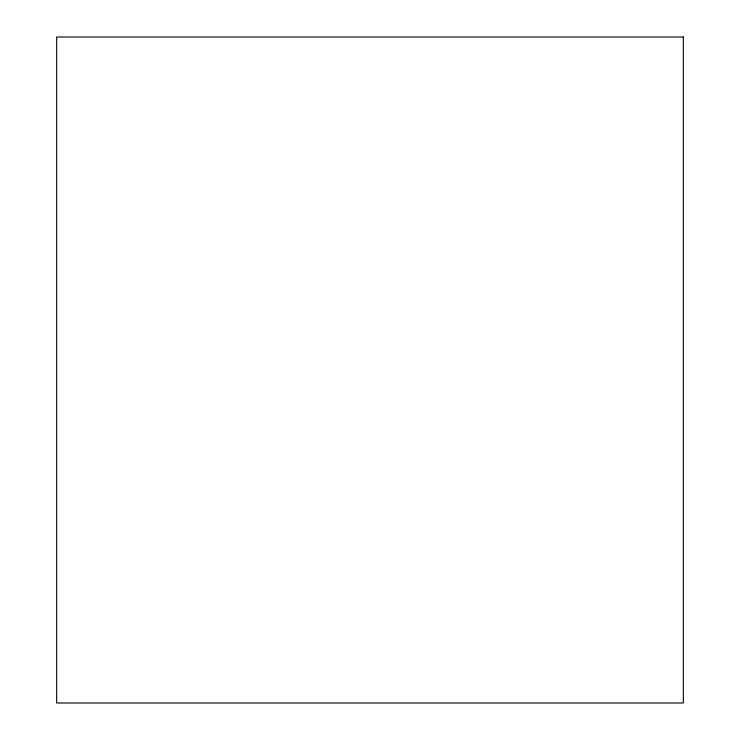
<?xml version="1.0" encoding="UTF-8"?>
<svg xmlns="http://www.w3.org/2000/svg" width="740" height="740" viewBox="0 0 740 740"><rect width="100%" height="100%" fill="white"/><g stroke="black" fill="none" stroke-linecap="round" stroke-linejoin="round"><path stroke-width="1.11" d="M683.335 37L56.666 37L56.666 703L683.335 703L683.335 37"/></g></svg>
